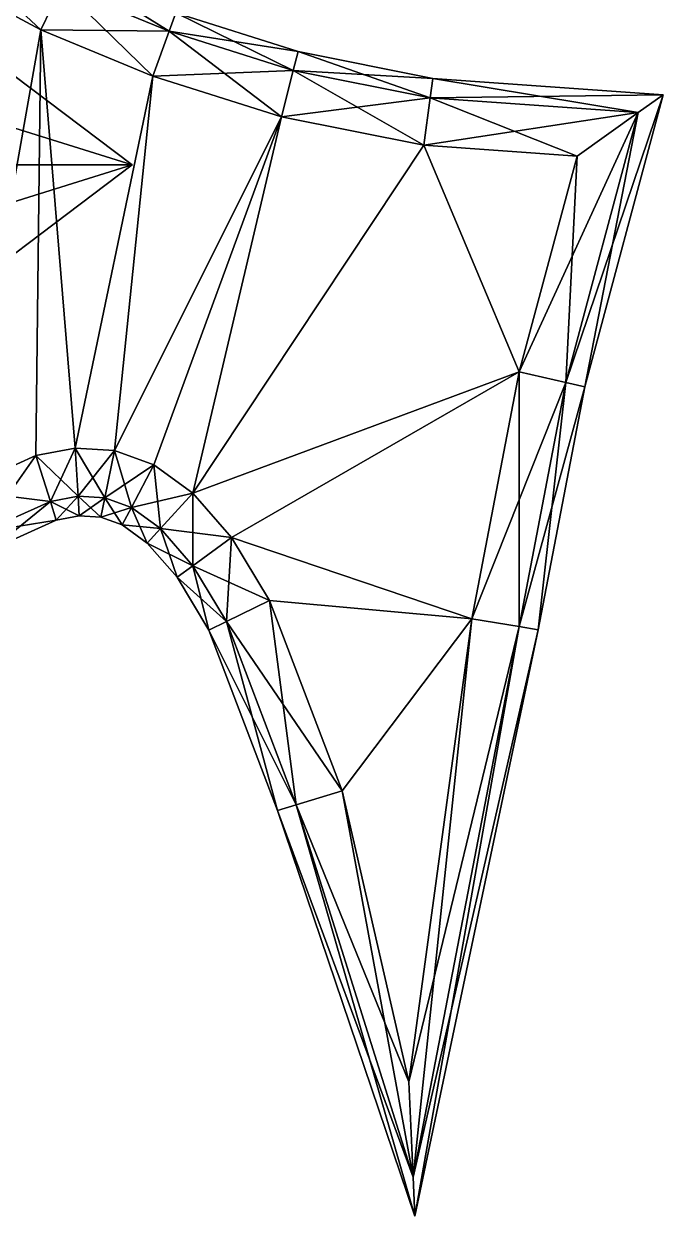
# Model space of a CAD drawing. Header units: metres. Extents: x -0.95 to 0.95, y -1.5 to 1.14.
# Drawn here: x 0.479 to 0.955, y -0.281 to 0.605 of the extents above; entities that cross this region are included whole.
import ezdxf

# ---------------------------------------------------------------- set-up
doc = ezdxf.new("R2010")
doc.units = ezdxf.units.M

msp = doc.modelspace()

# ---------------------------------------------------------------- linework, layer by layer
at = {"layer": 'Prism 1'}
for points in [[(0.49206, 0.60025, -0.02535), (0.39022, 0.69518, -0.0181), (0.37194, 0.6647, -0.02535)], [(0.49206, 0.60025, -0.02535), (0.50728, 0.63237, -0.0181), (0.39022, 0.69518, -0.0181)], [(0.50728, 0.63237, 0.0174), (0.49206, 0.60025, 0.02465), (0.37194, 0.6647, 0.02465)], [(0.37194, 0.6647, -0.02535), (0.43152, 0.25845, -0.02535), (0.49206, 0.60025, -0.02535)], [(0.43152, 0.25845, 0.02465), (0.37194, 0.6647, 0.02465), (0.49206, 0.60025, 0.02465)], [(0.58733, 0.59922, -0.0181), (0.5135, 0.64549, -0.00035), (0.50728, 0.63237, -0.0181)], [(0.58733, 0.59922, -0.0181), (0.59228, 0.61287, -0.00035), (0.5135, 0.64549, -0.00035)], [(0.57519, 0.56583, -0.02535), (0.50728, 0.63237, -0.0181), (0.49206, 0.60025, -0.02535)], [(0.58733, 0.59922, 0.0174), (0.49206, 0.60025, 0.02465), (0.50728, 0.63237, 0.0174)], [(0.57519, 0.56583, -0.02535), (0.58733, 0.59922, -0.0181), (0.50728, 0.63237, -0.0181)], [(0.59228, 0.61287, -0.00035), (0.58733, 0.59922, 0.0174), (0.50728, 0.63237, 0.0174)], [(0.67961, 0.57023, -0.0181), (0.59228, 0.61287, -0.00035), (0.58733, 0.59922, -0.0181)], [(0.68322, 0.5843, -0.00035), (0.58733, 0.59922, 0.0174), (0.59228, 0.61287, -0.00035)], [(0.67961, 0.57023, -0.0181), (0.68322, 0.5843, -0.00035), (0.59228, 0.61287, -0.00035)], [(0.49206, 0.60025, -0.02535), (0.43152, 0.25845, -0.02535), (0.4884, 0.28409, -0.02535)], [(0.49206, 0.60025, 0.02465), (0.4884, 0.28409, 0.02465), (0.43152, 0.25845, 0.02465)], [(0.4884, 0.28409, -0.02535), (0.51748, 0.28949, -0.02535), (0.49206, 0.60025, -0.02535)], [(0.4884, 0.28409, 0.02465), (0.49206, 0.60025, 0.02465), (0.51748, 0.28949, 0.02465)], [(0.58733, 0.59922, 0.0174), (0.57519, 0.56583, 0.02465), (0.49206, 0.60025, 0.02465)], [(0.49206, 0.60025, -0.02535), (0.51748, 0.28949, -0.02535), (0.57519, 0.56583, -0.02535)], [(0.57519, 0.56583, 0.02465), (0.51748, 0.28949, 0.02465), (0.49206, 0.60025, 0.02465)], [(0.67077, 0.5358, -0.02535), (0.58733, 0.59922, -0.0181), (0.57519, 0.56583, -0.02535)], [(0.67961, 0.57023, 0.0174), (0.57519, 0.56583, 0.02465), (0.58733, 0.59922, 0.0174)], [(0.67077, 0.5358, -0.02535), (0.67961, 0.57023, -0.0181), (0.58733, 0.59922, -0.0181)], [(0.68322, 0.5843, -0.00035), (0.67961, 0.57023, 0.0174), (0.58733, 0.59922, 0.0174)], [(0.78137, 0.54981, -0.0181), (0.68322, 0.5843, -0.00035), (0.67961, 0.57023, -0.0181)], [(0.78332, 0.56421, -0.00035), (0.67961, 0.57023, 0.0174), (0.68322, 0.5843, -0.00035)], [(0.78137, 0.54981, -0.0181), (0.78332, 0.56421, -0.00035), (0.68322, 0.5843, -0.00035)], [(0.67961, 0.57023, 0.0174), (0.67077, 0.5358, 0.02465), (0.57519, 0.56583, 0.02465)], [(0.77661, 0.51456, -0.02535), (0.67961, 0.57023, -0.0181), (0.67077, 0.5358, -0.02535)], [(0.78137, 0.54981, 0.0174), (0.67077, 0.5358, 0.02465), (0.67961, 0.57023, 0.0174)], [(0.77661, 0.51456, -0.02535), (0.78137, 0.54981, -0.0181), (0.67961, 0.57023, -0.0181)], [(0.78332, 0.56421, -0.00035), (0.78137, 0.54981, 0.0174), (0.67961, 0.57023, 0.0174)], [(0.54675, 0.28775, -0.02535), (0.57519, 0.56583, -0.02535), (0.51748, 0.28949, -0.02535)], [(0.54675, 0.28775, 0.02465), (0.51748, 0.28949, 0.02465), (0.57519, 0.56583, 0.02465)], [(0.67077, 0.5358, -0.02535), (0.57519, 0.56583, -0.02535), (0.54675, 0.28775, -0.02535)], [(0.67077, 0.5358, 0.02465), (0.54675, 0.28775, 0.02465), (0.57519, 0.56583, 0.02465)], [(0.93594, 0.53887, -0.0181), (0.78332, 0.56421, -0.00035), (0.78137, 0.54981, -0.0181)], [(0.9545, 0.5521, -0.00035), (0.78137, 0.54981, 0.0174), (0.78332, 0.56421, -0.00035)], [(0.93594, 0.53887, -0.0181), (0.9545, 0.5521, -0.00035), (0.78332, 0.56421, -0.00035)], [(0.78137, 0.54981, 0.0174), (0.77661, 0.51456, 0.02465), (0.67077, 0.5358, 0.02465)], [(0.8905, 0.5065, -0.02535), (0.78137, 0.54981, -0.0181), (0.77661, 0.51456, -0.02535)], [(0.93594, 0.53887, 0.0174), (0.77661, 0.51456, 0.02465), (0.78137, 0.54981, 0.0174)], [(0.9545, 0.5521, -0.00035), (0.93594, 0.53887, 0.0174), (0.78137, 0.54981, 0.0174)], [(0.8905, 0.5065, -0.02535), (0.93594, 0.53887, -0.0181), (0.78137, 0.54981, -0.0181)], [(0.88215, 0.3384, -0.0181), (0.9545, 0.5521, -0.00035), (0.93594, 0.53887, -0.0181)], [(0.88215, 0.3384, -0.0181), (0.8963, 0.33515, -0.00035), (0.9545, 0.5521, -0.00035)], [(0.8963, 0.33515, -0.00035), (0.93594, 0.53887, 0.0174), (0.9545, 0.5521, -0.00035)], [(0.57602, 0.27722, -0.02535), (0.67077, 0.5358, -0.02535), (0.54675, 0.28775, -0.02535)], [(0.67077, 0.5358, 0.02465), (0.57602, 0.27722, 0.02465), (0.54675, 0.28775, 0.02465)], [(0.57602, 0.27722, -0.02535), (0.6051, 0.25626, -0.02535), (0.67077, 0.5358, -0.02535)], [(0.57602, 0.27722, 0.02465), (0.67077, 0.5358, 0.02465), (0.6051, 0.25626, 0.02465)], [(0.67077, 0.5358, -0.02535), (0.6051, 0.25626, -0.02535), (0.77661, 0.51456, -0.02535)], [(0.77661, 0.51456, 0.02465), (0.6051, 0.25626, 0.02465), (0.67077, 0.5358, 0.02465)], [(0.93594, 0.53887, 0.0174), (0.8905, 0.5065, 0.02465), (0.77661, 0.51456, 0.02465)], [(0.84753, 0.34634, -0.02535), (0.93594, 0.53887, -0.0181), (0.8905, 0.5065, -0.02535)], [(0.84753, 0.34634, -0.02535), (0.88215, 0.3384, -0.0181), (0.93594, 0.53887, -0.0181)], [(0.8963, 0.33515, -0.00035), (0.88215, 0.3384, 0.0174), (0.93594, 0.53887, 0.0174)], [(0.88215, 0.3384, 0.0174), (0.8905, 0.5065, 0.02465), (0.93594, 0.53887, 0.0174)], [(0.84753, 0.34634, -0.02535), (0.77661, 0.51456, -0.02535), (0.6051, 0.25626, -0.02535)], [(0.6051, 0.25626, 0.02465), (0.77661, 0.51456, 0.02465), (0.84753, 0.34634, 0.02465)], [(0.77661, 0.51456, -0.02535), (0.84753, 0.34634, -0.02535), (0.8905, 0.5065, -0.02535)], [(0.8905, 0.5065, 0.02465), (0.84753, 0.34634, 0.02465), (0.77661, 0.51456, 0.02465)], [(0.88215, 0.3384, 0.0174), (0.84753, 0.34634, 0.02465), (0.8905, 0.5065, 0.02465)], [(0.6051, 0.25626, -0.02535), (0.63382, 0.22321, -0.02535), (0.84753, 0.34634, -0.02535)], [(0.84753, 0.34634, 0.02465), (0.63382, 0.22321, 0.02465), (0.6051, 0.25626, 0.02465)], [(0.84753, 0.34634, -0.02535), (0.63382, 0.22321, -0.02535), (0.81237, 0.16275, -0.02535)], [(0.84753, 0.34634, 0.02465), (0.81237, 0.16275, 0.02465), (0.63382, 0.22321, 0.02465)], [(0.81237, 0.16275, -0.02535), (0.88215, 0.3384, -0.0181), (0.84753, 0.34634, -0.02535)], [(0.84742, 0.15701, 0.0174), (0.81237, 0.16275, 0.02465), (0.84753, 0.34634, 0.02465)], [(0.84742, 0.15701, 0.0174), (0.84753, 0.34634, 0.02465), (0.88215, 0.3384, 0.0174)], [(0.81237, 0.16275, -0.02535), (0.84742, 0.15701, -0.0181), (0.88215, 0.3384, -0.0181)], [(0.84742, 0.15701, -0.0181), (0.8963, 0.33515, -0.00035), (0.88215, 0.3384, -0.0181)], [(0.86173, 0.15466, -0.00035), (0.84742, 0.15701, 0.0174), (0.88215, 0.3384, 0.0174)], [(0.86173, 0.15466, -0.00035), (0.88215, 0.3384, 0.0174), (0.8963, 0.33515, -0.00035)], [(0.84742, 0.15701, -0.0181), (0.86173, 0.15466, -0.00035), (0.8963, 0.33515, -0.00035)], [(0.43152, 0.25845, -0.02535), (0.49909, 0.24997, -0.0181), (0.4884, 0.28409, -0.02535)], [(0.44826, 0.22706, 0.0174), (0.43152, 0.25845, 0.02465), (0.4884, 0.28409, 0.02465)], [(0.44826, 0.22706, 0.0174), (0.4884, 0.28409, 0.02465), (0.49909, 0.24997, 0.0174)], [(0.4884, 0.28409, -0.02535), (0.5197, 0.2538, -0.0181), (0.51748, 0.28949, -0.02535)], [(0.49909, 0.24997, 0.0174), (0.4884, 0.28409, 0.02465), (0.51748, 0.28949, 0.02465)], [(0.4884, 0.28409, -0.02535), (0.49909, 0.24997, -0.0181), (0.5197, 0.2538, -0.0181)], [(0.49909, 0.24997, 0.0174), (0.51748, 0.28949, 0.02465), (0.5197, 0.2538, 0.0174)], [(0.51748, 0.28949, -0.02535), (0.53954, 0.25262, -0.0181), (0.54675, 0.28775, -0.02535)], [(0.51748, 0.28949, -0.02535), (0.5197, 0.2538, -0.0181), (0.53954, 0.25262, -0.0181)], [(0.5197, 0.2538, 0.0174), (0.51748, 0.28949, 0.02465), (0.54675, 0.28775, 0.02465)], [(0.5197, 0.2538, 0.0174), (0.54675, 0.28775, 0.02465), (0.53954, 0.25262, 0.0174)], [(0.54675, 0.28775, -0.02535), (0.53954, 0.25262, -0.0181), (0.5593, 0.24551, -0.0181)], [(0.53954, 0.25262, 0.0174), (0.54675, 0.28775, 0.02465), (0.57602, 0.27722, 0.02465)], [(0.54675, 0.28775, -0.02535), (0.5593, 0.24551, -0.0181), (0.57602, 0.27722, -0.02535)], [(0.53954, 0.25262, 0.0174), (0.57602, 0.27722, 0.02465), (0.5593, 0.24551, 0.0174)], [(0.57602, 0.27722, -0.02535), (0.5593, 0.24551, -0.0181), (0.581, 0.22987, -0.0181)], [(0.5593, 0.24551, 0.0174), (0.57602, 0.27722, 0.02465), (0.6051, 0.25626, 0.02465)], [(0.57602, 0.27722, -0.02535), (0.581, 0.22987, -0.0181), (0.6051, 0.25626, -0.02535)], [(0.43152, 0.25845, -0.02535), (0.44826, 0.22706, -0.0181), (0.49909, 0.24997, -0.0181)], [(0.44826, 0.22706, -0.0181), (0.50345, 0.23603, -0.00035), (0.49909, 0.24997, -0.0181)], [(0.45511, 0.21424, -0.00035), (0.44826, 0.22706, 0.0174), (0.49909, 0.24997, 0.0174)], [(0.45511, 0.21424, -0.00035), (0.49909, 0.24997, 0.0174), (0.50345, 0.23603, -0.00035)], [(0.49909, 0.24997, -0.0181), (0.52061, 0.23922, -0.00035), (0.5197, 0.2538, -0.0181)], [(0.50345, 0.23603, -0.00035), (0.49909, 0.24997, 0.0174), (0.5197, 0.2538, 0.0174)], [(0.49909, 0.24997, -0.0181), (0.50345, 0.23603, -0.00035), (0.52061, 0.23922, -0.00035)], [(0.50345, 0.23603, -0.00035), (0.5197, 0.2538, 0.0174), (0.52061, 0.23922, -0.00035)], [(0.5197, 0.2538, -0.0181), (0.5366, 0.23827, -0.00035), (0.53954, 0.25262, -0.0181)], [(0.5197, 0.2538, -0.0181), (0.52061, 0.23922, -0.00035), (0.5366, 0.23827, -0.00035)], [(0.52061, 0.23922, -0.00035), (0.5197, 0.2538, 0.0174), (0.53954, 0.25262, 0.0174)], [(0.52061, 0.23922, -0.00035), (0.53954, 0.25262, 0.0174), (0.5366, 0.23827, -0.00035)], [(0.53954, 0.25262, -0.0181), (0.5366, 0.23827, -0.00035), (0.55248, 0.23255, -0.00035)], [(0.5366, 0.23827, -0.00035), (0.53954, 0.25262, 0.0174), (0.5593, 0.24551, 0.0174)], [(0.53954, 0.25262, -0.0181), (0.55248, 0.23255, -0.00035), (0.5593, 0.24551, -0.0181)], [(0.5593, 0.24551, 0.0174), (0.6051, 0.25626, 0.02465), (0.581, 0.22987, 0.0174)], [(0.6051, 0.25626, -0.02535), (0.581, 0.22987, -0.0181), (0.605, 0.20225, -0.0181)], [(0.581, 0.22987, 0.0174), (0.6051, 0.25626, 0.02465), (0.63382, 0.22321, 0.02465)], [(0.6051, 0.25626, -0.02535), (0.605, 0.20225, -0.0181), (0.63382, 0.22321, -0.02535)], [(0.5366, 0.23827, -0.00035), (0.5593, 0.24551, 0.0174), (0.55248, 0.23255, -0.00035)], [(0.5593, 0.24551, -0.0181), (0.55248, 0.23255, -0.00035), (0.57116, 0.21909, -0.00035)], [(0.55248, 0.23255, -0.00035), (0.5593, 0.24551, 0.0174), (0.581, 0.22987, 0.0174)], [(0.5593, 0.24551, -0.0181), (0.57116, 0.21909, -0.00035), (0.581, 0.22987, -0.0181)], [(0.44826, 0.22706, -0.0181), (0.45511, 0.21424, -0.00035), (0.50345, 0.23603, -0.00035)], [(0.55248, 0.23255, -0.00035), (0.581, 0.22987, 0.0174), (0.57116, 0.21909, -0.00035)], [(0.581, 0.22987, -0.0181), (0.57116, 0.21909, -0.00035), (0.59322, 0.19369, -0.00035)], [(0.57116, 0.21909, -0.00035), (0.581, 0.22987, 0.0174), (0.605, 0.20225, 0.0174)], [(0.581, 0.22987, -0.0181), (0.59322, 0.19369, -0.00035), (0.605, 0.20225, -0.0181)], [(0.581, 0.22987, 0.0174), (0.63382, 0.22321, 0.02465), (0.605, 0.20225, 0.0174)], [(0.63382, 0.22321, -0.02535), (0.605, 0.20225, -0.0181), (0.62994, 0.16081, -0.0181)], [(0.605, 0.20225, 0.0174), (0.63382, 0.22321, 0.02465), (0.66198, 0.17642, 0.02465)], [(0.63382, 0.22321, -0.02535), (0.62994, 0.16081, -0.0181), (0.66198, 0.17642, -0.02535)], [(0.81237, 0.16275, -0.02535), (0.63382, 0.22321, -0.02535), (0.66198, 0.17642, -0.02535)], [(0.81237, 0.16275, 0.02465), (0.66198, 0.17642, 0.02465), (0.63382, 0.22321, 0.02465)], [(0.57116, 0.21909, -0.00035), (0.605, 0.20225, 0.0174), (0.59322, 0.19369, -0.00035)], [(0.605, 0.20225, -0.0181), (0.59322, 0.19369, -0.00035), (0.61686, 0.15444, -0.00035)], [(0.59322, 0.19369, -0.00035), (0.605, 0.20225, 0.0174), (0.62994, 0.16081, 0.0174)], [(0.605, 0.20225, -0.0181), (0.61686, 0.15444, -0.00035), (0.62994, 0.16081, -0.0181)], [(0.605, 0.20225, 0.0174), (0.66198, 0.17642, 0.02465), (0.62994, 0.16081, 0.0174)], [(0.59322, 0.19369, -0.00035), (0.62994, 0.16081, 0.0174), (0.61686, 0.15444, -0.00035)], [(0.66198, 0.17642, -0.02535), (0.62994, 0.16081, -0.0181), (0.68189, 0.02472, -0.0181)], [(0.62994, 0.16081, 0.0174), (0.66198, 0.17642, 0.02465), (0.71594, 0.03506, 0.02465)], [(0.66198, 0.17642, -0.02535), (0.68189, 0.02472, -0.0181), (0.71594, 0.03506, -0.02535)], [(0.81237, 0.16275, -0.02535), (0.66198, 0.17642, -0.02535), (0.71594, 0.03506, -0.02535)], [(0.66198, 0.17642, 0.02465), (0.81237, 0.16275, 0.02465), (0.71594, 0.03506, 0.02465)], [(0.62994, 0.16081, -0.0181), (0.61686, 0.15444, -0.00035), (0.66798, 0.02049, -0.00035)], [(0.61686, 0.15444, -0.00035), (0.62994, 0.16081, 0.0174), (0.68189, 0.02472, 0.0174)], [(0.62994, 0.16081, -0.0181), (0.66798, 0.02049, -0.00035), (0.68189, 0.02472, -0.0181)], [(0.62994, 0.16081, 0.0174), (0.71594, 0.03506, 0.02465), (0.68189, 0.02472, 0.0174)], [(0.71594, 0.03506, -0.02535), (0.7655, -0.181, -0.02535), (0.81237, 0.16275, -0.02535)], [(0.81237, 0.16275, 0.02465), (0.7655, -0.181, 0.02465), (0.71594, 0.03506, 0.02465)], [(0.7655, -0.181, -0.02535), (0.84742, 0.15701, -0.0181), (0.81237, 0.16275, -0.02535)], [(0.76869, -0.25193, 0.0174), (0.7655, -0.181, 0.02465), (0.81237, 0.16275, 0.02465)], [(0.76869, -0.25193, 0.0174), (0.81237, 0.16275, 0.02465), (0.84742, 0.15701, 0.0174)], [(0.61686, 0.15444, -0.00035), (0.68189, 0.02472, 0.0174), (0.66798, 0.02049, -0.00035)], [(0.7655, -0.181, -0.02535), (0.76869, -0.25193, -0.0181), (0.84742, 0.15701, -0.0181)], [(0.76869, -0.25193, -0.0181), (0.86173, 0.15466, -0.00035), (0.84742, 0.15701, -0.0181)], [(0.77, -0.2809, -0.00035), (0.76869, -0.25193, 0.0174), (0.84742, 0.15701, 0.0174)], [(0.76869, -0.25193, -0.0181), (0.77, -0.2809, -0.00035), (0.86173, 0.15466, -0.00035)], [(0.77, -0.2809, -0.00035), (0.84742, 0.15701, 0.0174), (0.86173, 0.15466, -0.00035)], [(0.71594, 0.03506, -0.02535), (0.68189, 0.02472, -0.0181), (0.76869, -0.25193, -0.0181)], [(0.68189, 0.02472, 0.0174), (0.71594, 0.03506, 0.02465), (0.7655, -0.181, 0.02465)], [(0.71594, 0.03506, -0.02535), (0.76869, -0.25193, -0.0181), (0.7655, -0.181, -0.02535)], [(0.68189, 0.02472, -0.0181), (0.66798, 0.02049, -0.00035), (0.77, -0.2809, -0.00035)], [(0.66798, 0.02049, -0.00035), (0.68189, 0.02472, 0.0174), (0.76869, -0.25193, 0.0174)], [(0.66798, 0.02049, -0.00035), (0.76869, -0.25193, 0.0174), (0.77, -0.2809, -0.00035)], [(0.68189, 0.02472, -0.0181), (0.77, -0.2809, -0.00035), (0.76869, -0.25193, -0.0181)], [(0.68189, 0.02472, 0.0174), (0.7655, -0.181, 0.02465), (0.76869, -0.25193, 0.0174)]]:
    msp.add_3dface(points, dxfattribs=at)
at = {"layer": 'Prism 13'}
for points in [[(0.56, 0.5, 0.04028), (-0.56, 0.5, 0.04028), (0, 0.675, 0.04028)], [(0.56, 0.5, 0.00028), (0, 0.675, 0.00028), (-0.56, 0.5, 0.00028)], [(0.56, 0.5, 0.04028), (0, 0.675, 0.04028), (0.39598, 0.62374, 0.04028)], [(0.56, 0.5, 0.00028), (0.39598, 0.62374, 0.00028), (0, 0.675, 0.00028)], [(0.39598, 0.62374, 0.04028), (0.56, 0.5, 0.00028), (0.56, 0.5, 0.04028)], [(0.39598, 0.62374, 0.04028), (0.39598, 0.62374, 0.00028), (0.56, 0.5, 0.00028)], [(0, 0.325, 0.04028), (-0.56, 0.5, 0.04028), (0.56, 0.5, 0.04028)], [(-0.56, 0.5, 0.00028), (0, 0.325, 0.00028), (0.56, 0.5, 0.00028)], [(0.56, 0.5, 0.04028), (0.39598, 0.37626, 0.04028), (0, 0.325, 0.04028)], [(0.56, 0.5, 0.00028), (0, 0.325, 0.00028), (0.39598, 0.37626, 0.00028)], [(0.56, 0.5, 0.04028), (0.39598, 0.37626, 0.00028), (0.39598, 0.37626, 0.04028)], [(0.56, 0.5, 0.04028), (0.56, 0.5, 0.00028), (0.39598, 0.37626, 0.00028)]]:
    msp.add_3dface(points, dxfattribs=at)

doc.saveas('drawing.dxf')
